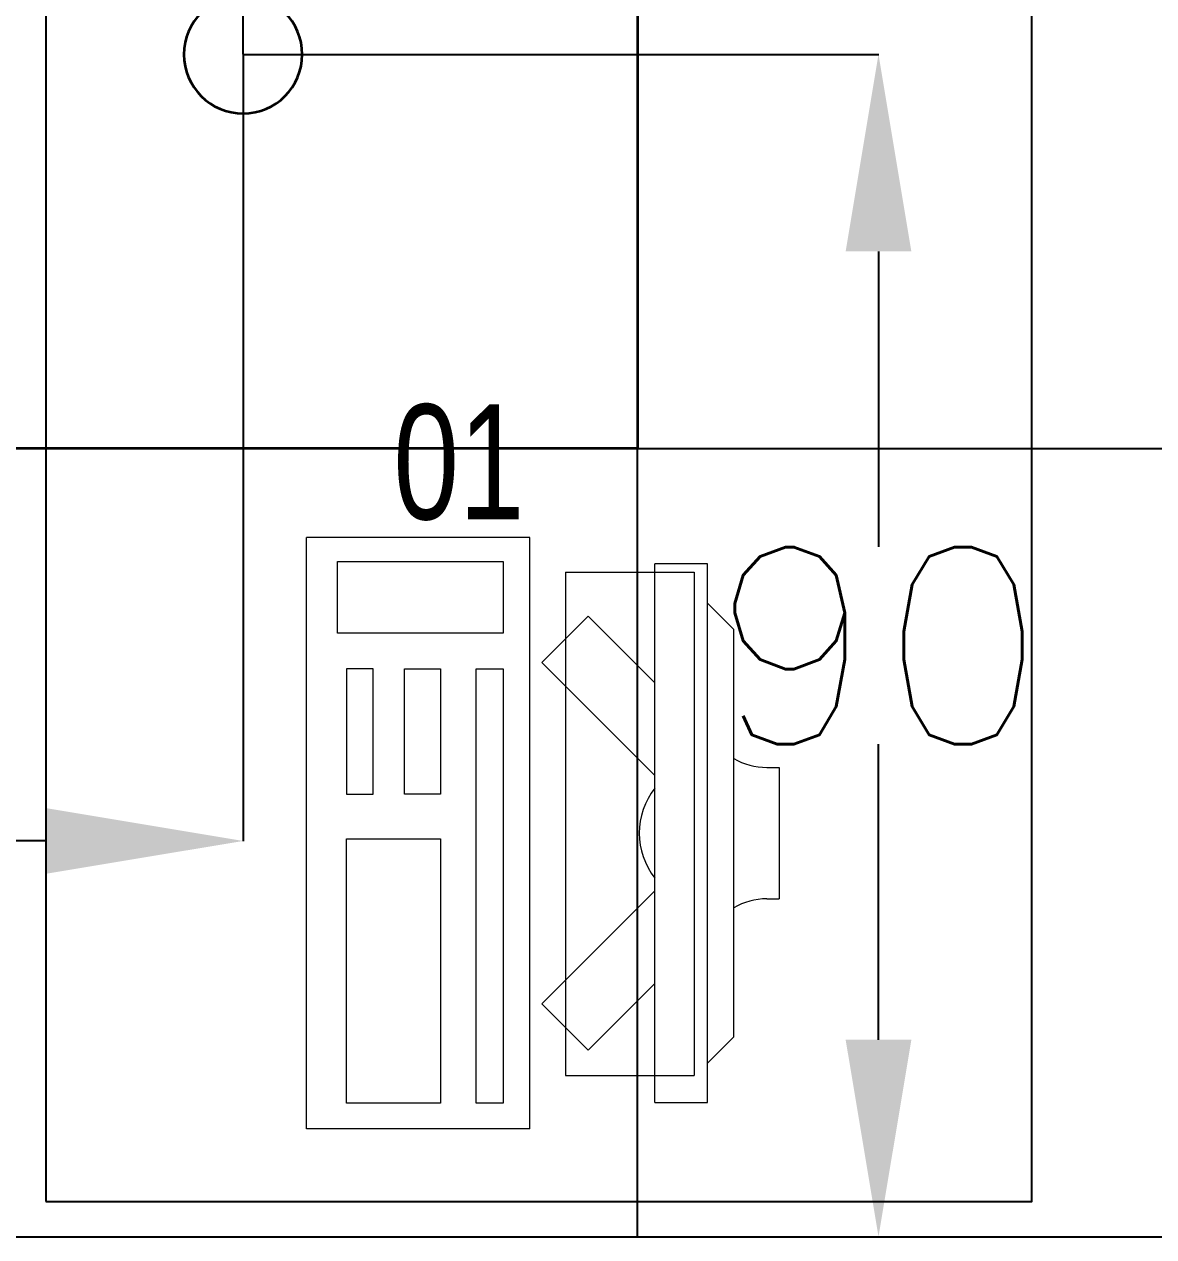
# Model space of a CAD drawing. Extents: x -12260 to 57327, y -29287 to 19916.
# Drawn here: x 30210 to 31069, y -6810 to -5887 of the extents above; entities that cross this region are included whole.
import ezdxf
from ezdxf.enums import TextEntityAlignment as Align

# ---------------------------------------------------------------- set-up
doc = ezdxf.new("R2010")
doc.units = 0
doc.header["$LTSCALE"] = 0.25
doc.linetypes.add('DASHDOT', pattern=[25.4, 12.7, -6.35, 0, -6.35])
for name, color, linetype, lineweight in [('01-First Floor$0$72_EGR_EQP_TAG', 142, 'Continuous', 5), ('01-First Floor$0$LOADING', 253, 'Continuous', 5), ('01-First Floor$0$Walls', 251, 'Continuous', 5), ('E-DIM', 6, 'Continuous', 18), ('E-LITE-CIRC-NUMB', 6, 'Continuous', 25), ('E-LITE-CLNG', 150, 'Continuous', 35), ('E-LITE-CLNG-CNDT', 6, 'DASHDOT', 35), ('E-LITE-CTRL', 6, 'Continuous', 25), ('E-LITE-IDEN', 6, 'Continuous', 25)]:
    doc.layers.add(name, color=color, linetype=linetype, lineweight=lineweight)
doc.layers.add('01-First Floor$0$FALSE CEILING', color=251, linetype='Continuous')
doc.styles.add('01-First Floor$0$X3G_ENTITY_257CFD', font='swisscl.ttf', dxfattribs={"height": 200})
doc.styles.add('DC_SIMPLEX', font='SIMPLEX.shx', dxfattribs={"width": 0.7})
doc.styles.get("Standard").update_dxf_attribs({"font": 'romans.shx'})
doc.dimstyles.get("Standard").update_dxf_attribs({"dimtxt": 150, "dimasz": 150, "dimexe": 0.18, "dimexo": 0.0625, "dimgap": 0.09, "dimtad": 0, "dimtih": 1, "dimtoh": 1, "dimdec": 0, "dimlfac": 0.1, "dimzin": 0, "dimdsep": 46, "dimtxsty": 'Standard', "dimcen": 0.09, "dimclrd": 6, "dimadec": 0, "dimazin": 0, "dimtfac": 1, "dimtdec": 0, "dimtofl": 0, "dimtmove": 0, "dimatfit": 3, "dimfxl": 1, "dimtolj": 1, "dimtzin": 0, "dimarcsym": 0})

# ---------------------------------------------------------------- blocks, each defined once
blk = doc.blocks.new('01-First Floor$0$ITCWLS1-P')
at = {"layer": '01-First Floor$0$LOADING'}
for p, q in [((-0.17, 0.45), (-0.17, 0)), ((-0.17, 0.45), (0, 0.45)), ((0, 0.45), (0, 0)), ((-0.26509, 0.43, 0), (-0.30509, 0.43, 0)), ((-0.30509, 0.43, 0), (-0.30509, 0.02, 0)), ((-0.26509, 0.43, 0), (-0.26509, 0.02, 0)), ((-0.14957, 0.43047), (-0.12914, 0.43047)), ((-0.12914, 0.43047), (-0.12914, 0.40893)), ((-0.197, 0.40939), (-0.295, 0.40939)), ((-0.295, 0.02639), (-0.295, 0.40939)), ((-0.197, 0.02639), (-0.197, 0.40939)), ((-0.32509, 0.38, 0), (-0.30509, 0.4, 0)), ((-0.32509, 0.38, 0), (-0.32509, 0.07, 0)), ((-0.35032, 0.275), (-0.35961, 0.275)), ((-0.35961, 0.175), (-0.35961, 0.275)), ((-0.35032, 0.175), (-0.35961, 0.175)), ((-0.32509, 0.07, 0), (-0.30509, 0.05, 0)), ((-0.30509, 0.02, 0), (-0.26509, 0.02, 0)), ((-0.197, 0.02639), (-0.295, 0.02639)), ((-0.17, 0), (0, 0))]:
    blk.add_line(p, q, dxfattribs=at)
at = {"layer": '01-First Floor$0$LOADING', "extrusion": (2.48281e-10, 3.18408e-10, -1)}
for p, q in [((-0.26509, 0.33952), (-0.21443, 0.39019)), ((-0.17907, 0.35483), (-0.21443, 0.39019)), ((-0.26509, 0.26881), (-0.17907, 0.35483))]:
    blk.add_line(p, q, dxfattribs=at)
at = {"layer": '01-First Floor$0$LOADING', "extrusion": (2.48281e-10, -3.18408e-10, -1)}
for p, q in [((-0.26509, 0.18119), (-0.17907, 0.09517)), ((-0.26509, 0.11048), (-0.21443, 0.05981)), ((-0.17907, 0.09517), (-0.21443, 0.05981))]:
    blk.add_line(p, q, dxfattribs=at)
at = {"layer": '01-First Floor$0$LOADING'}
for points in [[(-0.12914, 0.40893), (-0.12914, 0.09996), (-0.14957, 0.09996), (-0.14957, 0.43047)], [(-0.14957, 0.09997), (-0.14957, 0.09997), (-0.14957, 0.09997), (-0.14957, 0.09997), (-0.14957, 0.09997), (-0.14957, 0.09997), (-0.14957, 0.09997), (-0.14957, 0.09997), (-0.14957, 0.09997)], [(-0.14957, 0.09997), (-0.14957, 0.09997), (-0.14957, 0.09997), (-0.14957, 0.09997), (-0.14957, 0.09997), (-0.14957, 0.09997), (-0.14957, 0.09997), (-0.14957, 0.09997), (-0.14957, 0.09997), (-0.14957, 0.09997), (-0.14957, 0.09997), (-0.14957, 0.09997), (-0.14957, 0.09997), (-0.14957, 0.09997), (-0.14957, 0.09997), (-0.14957, 0.09997), (-0.14957, 0.09997), (-0.14957, 0.09997)], [(-0.14957, 0.09996), (-0.14957, 0.09996), (-0.14957, 0.09996), (-0.14957, 0.09996), (-0.14957, 0.09996), (-0.14957, 0.09996), (-0.14957, 0.09996), (-0.14957, 0.09996), (-0.14957, 0.09996), (-0.14957, 0.09996)], [(-0.14957, 0.09996), (-0.14957, 0.09996), (-0.14957, 0.09996), (-0.14957, 0.09996), (-0.14957, 0.09996), (-0.14957, 0.09996), (-0.14957, 0.09996)], [(-0.14957, 0.09997), (-0.14957, 0.09997), (-0.14957, 0.09997), (-0.14957, 0.09997), (-0.14957, 0.09997), (-0.14957, 0.09997), (-0.14957, 0.09997), (-0.14957, 0.09997), (-0.14957, 0.09997), (-0.14957, 0.09997)], [(-0.14957, 0.09997), (-0.14957, 0.09997), (-0.14957, 0.09997), (-0.14957, 0.09997), (-0.14957, 0.09997), (-0.14957, 0.09997), (-0.14957, 0.09997), (-0.14957, 0.09997), (-0.14957, 0.09997), (-0.14957, 0.09997), (-0.14957, 0.09997), (-0.14957, 0.09997), (-0.14957, 0.09997), (-0.14957, 0.09997), (-0.14957, 0.09997)], [(-0.14957, 0.09997), (-0.14957, 0.09997), (-0.14957, 0.09997), (-0.14957, 0.09997), (-0.14957, 0.09997), (-0.14957, 0.09997), (-0.14957, 0.09997), (-0.14957, 0.09997), (-0.14957, 0.09997), (-0.14957, 0.09997)], [(-0.14957, 0.09997), (-0.14957, 0.09997), (-0.14957, 0.09997), (-0.14957, 0.09997), (-0.14957, 0.09997), (-0.14957, 0.09997), (-0.14957, 0.09997), (-0.14957, 0.09997), (-0.14957, 0.09997), (-0.14957, 0.09997)], [(-0.14957, 0.09996), (-0.14957, 0.09996), (-0.14957, 0.09996), (-0.14957, 0.09996), (-0.14957, 0.09996), (-0.14957, 0.09996), (-0.14957, 0.09996), (-0.14957, 0.09996), (-0.14957, 0.09996), (-0.14957, 0.09996), (-0.14957, 0.09996), (-0.14957, 0.09996), (-0.14957, 0.09996), (-0.14957, 0.09996), (-0.14957, 0.09996), (-0.14957, 0.09996), (-0.14957, 0.09996), (-0.14957, 0.09996), (-0.14957, 0.09997), (-0.14957, 0.09997), (-0.14957, 0.09997), (-0.14957, 0.09997), (-0.14957, 0.09997), (-0.14957, 0.09997), (-0.14957, 0.09997), (-0.14957, 0.09997), (-0.14957, 0.09997), (-0.14957, 0.09997), (-0.14957, 0.09997), (-0.14957, 0.09997), (-0.14957, 0.09997), (-0.14957, 0.09997), (-0.14956, 0.09997), (-0.14956, 0.09997), (-0.14956, 0.09997), (-0.14956, 0.09996), (-0.14956, 0.09996), (-0.14956, 0.09996), (-0.14956, 0.09996), (-0.14956, 0.09996), (-0.14956, 0.09996), (-0.14956, 0.09996), (-0.14956, 0.09996), (-0.14956, 0.09996), (-0.14956, 0.09996), (-0.14956, 0.09996), (-0.14956, 0.09996), (-0.14956, 0.09996), (-0.14957, 0.09996), (-0.14957, 0.09996), (-0.14957, 0.09996), (-0.14957, 0.09996), (-0.14957, 0.09996), (-0.14957, 0.09996)], [(-0.14957, 0.09996), (-0.14957, 0.09996), (-0.14957, 0.09996), (-0.14957, 0.09996), (-0.14957, 0.09996), (-0.14957, 0.09996), (-0.14957, 0.09996), (-0.14957, 0.09996), (-0.14957, 0.09996), (-0.14957, 0.09996), (-0.14957, 0.09997), (-0.14957, 0.09997), (-0.14957, 0.09997), (-0.14957, 0.09996), (-0.14957, 0.09996), (-0.14957, 0.09996), (-0.14957, 0.09996), (-0.14957, 0.09996), (-0.14957, 0.09996), (-0.14957, 0.09997), (-0.14957, 0.09997), (-0.14957, 0.09997), (-0.14957, 0.09997), (-0.14957, 0.09997), (-0.14957, 0.09997), (-0.14957, 0.09997), (-0.14957, 0.09997), (-0.14957, 0.09997), (-0.14957, 0.09997), (-0.14957, 0.09997), (-0.14957, 0.09997), (-0.14957, 0.09997), (-0.14957, 0.09997), (-0.14957, 0.09997), (-0.14957, 0.09997), (-0.14957, 0.09997), (-0.14957, 0.09997), (-0.14957, 0.09997), (-0.14957, 0.09997), (-0.14957, 0.09997), (-0.14957, 0.09997), (-0.14957, 0.09997), (-0.14957, 0.09997), (-0.14957, 0.09997), (-0.14957, 0.09997), (-0.14957, 0.09997), (-0.14957, 0.09997), (-0.14957, 0.09997), (-0.14957, 0.09997), (-0.14957, 0.09997), (-0.14957, 0.09997), (-0.14957, 0.09997), (-0.14957, 0.09997), (-0.14957, 0.09997), (-0.14957, 0.09997), (-0.14957, 0.09997), (-0.14957, 0.09997), (-0.14957, 0.09997), (-0.14957, 0.09997), (-0.14957, 0.09997), (-0.14957, 0.09997), (-0.14957, 0.09997), (-0.14957, 0.09997), (-0.14957, 0.09997), (-0.14957, 0.09997), (-0.14957, 0.09997), (-0.14957, 0.09997), (-0.14957, 0.09997), (-0.14957, 0.09997), (-0.14957, 0.09997), (-0.14957, 0.09997), (-0.14957, 0.09997), (-0.14957, 0.09997), (-0.14957, 0.09997), (-0.14957, 0.09997), (-0.14957, 0.09997), (-0.14957, 0.09997), (-0.14957, 0.09997), (-0.14957, 0.09997), (-0.14957, 0.09997), (-0.14956, 0.09997), (-0.14957, 0.09997), (-0.14957, 0.09997), (-0.14957, 0.09997), (-0.14957, 0.09997), (-0.14956, 0.09997), (-0.14957, 0.09997), (-0.14957, 0.09997), (-0.14957, 0.09997), (-0.14957, 0.09997), (-0.14957, 0.09997), (-0.14957, 0.09997), (-0.14957, 0.09997), (-0.14957, 0.09997), (-0.14957, 0.09997), (-0.14957, 0.09997), (-0.14956, 0.09997), (-0.14957, 0.09996), (-0.14957, 0.09996), (-0.14957, 0.09996), (-0.14956, 0.09996), (-0.14957, 0.09996), (-0.14957, 0.09996), (-0.14957, 0.09996), (-0.14957, 0.09996), (-0.14957, 0.09996), (-0.14957, 0.09996), (-0.14957, 0.09996), (-0.14957, 0.09996), (-0.14957, 0.09996), (-0.14957, 0.09996)], [(-0.14957, 0.09996), (-0.14957, 0.09996), (-0.14957, 0.09996), (-0.14957, 0.09996), (-0.14957, 0.09996), (-0.14957, 0.09996), (-0.14957, 0.09996), (-0.14957, 0.09996)], [(-0.14957, 0.09996), (-0.14957, 0.09996), (-0.14957, 0.09996), (-0.14957, 0.09996), (-0.14957, 0.09996), (-0.14957, 0.09996), (-0.14957, 0.09996), (-0.14957, 0.09996), (-0.14957, 0.09996), (-0.14957, 0.09996), (-0.14957, 0.09996), (-0.14957, 0.09996), (-0.14957, 0.09996), (-0.14957, 0.09996), (-0.14957, 0.09996), (-0.14957, 0.09996), (-0.14957, 0.09996), (-0.14957, 0.09996), (-0.14957, 0.09996), (-0.14957, 0.09996), (-0.14957, 0.09996), (-0.14957, 0.09996), (-0.14957, 0.09996), (-0.14957, 0.09996), (-0.14957, 0.09996), (-0.14957, 0.09996), (-0.14957, 0.09996), (-0.14957, 0.09996), (-0.14957, 0.09996), (-0.14957, 0.09996), (-0.14957, 0.09996), (-0.14957, 0.09996), (-0.14957, 0.09996), (-0.14957, 0.09996), (-0.14957, 0.09996), (-0.14957, 0.09996), (-0.14957, 0.09996), (-0.14957, 0.09996), (-0.14957, 0.09996), (-0.14957, 0.09996), (-0.14957, 0.09996), (-0.14957, 0.09996), (-0.14957, 0.09996), (-0.14957, 0.09996), (-0.14957, 0.09996), (-0.14957, 0.09996), (-0.14957, 0.09996), (-0.14957, 0.09996), (-0.14956, 0.09996), (-0.14956, 0.09996), (-0.14956, 0.09996), (-0.14956, 0.09996), (-0.14957, 0.09996), (-0.14957, 0.09996), (-0.14957, 0.09996), (-0.14957, 0.09996), (-0.14957, 0.09996), (-0.14957, 0.09996), (-0.14956, 0.09996), (-0.14957, 0.09996), (-0.14957, 0.09996), (-0.14957, 0.09996), (-0.14957, 0.09996), (-0.14957, 0.09996), (-0.14957, 0.09996), (-0.14957, 0.09996), (-0.14957, 0.09996), (-0.14957, 0.09996), (-0.14957, 0.09996), (-0.14956, 0.09996), (-0.14956, 0.09996), (-0.14957, 0.09996), (-0.14957, 0.09996), (-0.14957, 0.09996), (-0.14957, 0.09996), (-0.14957, 0.09996), (-0.14957, 0.09996), (-0.14957, 0.09996), (-0.14957, 0.09996), (-0.14957, 0.09996), (-0.14957, 0.09996), (-0.14957, 0.09996), (-0.14957, 0.09996), (-0.14957, 0.09996), (-0.14957, 0.09996), (-0.14957, 0.09996), (-0.14957, 0.09996), (-0.14957, 0.09996), (-0.14957, 0.09996)], [(-0.14957, 0.09996), (-0.14957, 0.09996), (-0.14957, 0.09996), (-0.14957, 0.09996), (-0.14957, 0.09996), (-0.14957, 0.09996), (-0.14957, 0.09996), (-0.14957, 0.09996), (-0.14957, 0.09996), (-0.14957, 0.09996), (-0.14957, 0.09996), (-0.14957, 0.09996)], [(-0.14957, 0.09996), (-0.14957, 0.09996), (-0.14956, 0.09996), (-0.14956, 0.09996), (-0.14956, 0.09996), (-0.14956, 0.09996), (-0.14957, 0.09996)], [(-0.14957, 0.09996), (-0.14957, 0.09996), (-0.14957, 0.09996), (-0.14957, 0.09996), (-0.14957, 0.09996), (-0.14957, 0.09996), (-0.14957, 0.09996), (-0.14957, 0.09996), (-0.14957, 0.09996), (-0.14956, 0.09996), (-0.14956, 0.09996), (-0.14956, 0.09996), (-0.14956, 0.09996), (-0.14956, 0.09996), (-0.14956, 0.09996), (-0.14956, 0.09996), (-0.14957, 0.09996)]]:
    blk.add_lwpolyline(points, dxfattribs=at)
for points in [[(-0.1019, 0.43047), (-0.03039, 0.43047), (-0.03039, 0.22944), (-0.1019, 0.22944)], [(-0.1019, 0.19536), (-0.07466, 0.19536), (-0.07466, 0.09996), (-0.1019, 0.09996)], [(-0.03039, 0.19536), (-0.05082, 0.19536), (-0.05082, 0.09996), (-0.03039, 0.09996)], [(-0.14956, 0.09996), (-0.14956, 0.09996), (-0.14956, 0.09996), (-0.14956, 0.09996), (-0.14956, 0.09996), (-0.14956, 0.09996), (-0.14956, 0.09996), (-0.14956, 0.09996), (-0.14957, 0.09996), (-0.14957, 0.09996), (-0.14957, 0.09996), (-0.14957, 0.09996), (-0.14957, 0.09996), (-0.14957, 0.09996), (-0.14957, 0.09996), (-0.14957, 0.09996), (-0.14957, 0.09996), (-0.14957, 0.09996), (-0.14957, 0.09996), (-0.14957, 0.09996), (-0.14957, 0.09996), (-0.14957, 0.09996), (-0.14957, 0.09996), (-0.14957, 0.09996), (-0.14957, 0.09996), (-0.14957, 0.09996), (-0.14957, 0.09996), (-0.14957, 0.09996), (-0.14957, 0.09996), (-0.14957, 0.09996), (-0.14957, 0.09996), (-0.14957, 0.09996), (-0.14957, 0.09996), (-0.14957, 0.09996), (-0.14957, 0.09996), (-0.14957, 0.09996), (-0.14957, 0.09996), (-0.14957, 0.09996), (-0.14957, 0.09996), (-0.14957, 0.09996), (-0.14957, 0.09996), (-0.14957, 0.09996), (-0.14957, 0.09996), (-0.14957, 0.09996), (-0.14957, 0.09996), (-0.14957, 0.09996), (-0.14957, 0.09996), (-0.14957, 0.09996), (-0.14957, 0.09996), (-0.14957, 0.09996), (-0.14957, 0.09996), (-0.14957, 0.09996), (-0.14957, 0.09996), (-0.14957, 0.09996), (-0.14957, 0.09996), (-0.14957, 0.09996), (-0.14957, 0.09996), (-0.14956, 0.09996), (-0.14956, 0.09996), (-0.14956, 0.09996), (-0.14956, 0.09996), (-0.14956, 0.09996), (-0.14956, 0.09996), (-0.14956, 0.09996), (-0.14956, 0.09996), (-0.14956, 0.09996), (-0.14956, 0.09996), (-0.14956, 0.09996), (-0.14956, 0.09996), (-0.14956, 0.09996), (-0.14956, 0.09996), (-0.14956, 0.09996), (-0.14956, 0.09996), (-0.14956, 0.09996), (-0.14956, 0.09996), (-0.14956, 0.09996), (-0.14956, 0.09996), (-0.14956, 0.09996), (-0.14956, 0.09996), (-0.14956, 0.09996), (-0.14956, 0.09996), (-0.14956, 0.09996), (-0.14956, 0.09996), (-0.14956, 0.09996), (-0.14956, 0.09996), (-0.14956, 0.09996), (-0.14956, 0.09996), (-0.14956, 0.09996), (-0.14956, 0.09996), (-0.14957, 0.09996), (-0.14957, 0.09996), (-0.14957, 0.09996), (-0.14957, 0.09996), (-0.14957, 0.09996), (-0.14957, 0.09996), (-0.14957, 0.09996), (-0.14957, 0.09996), (-0.14957, 0.09996), (-0.14957, 0.09996), (-0.14957, 0.09996), (-0.14957, 0.09996), (-0.14957, 0.09996), (-0.14957, 0.09996), (-0.14957, 0.09996), (-0.14957, 0.09996), (-0.14957, 0.09996), (-0.14957, 0.09996), (-0.14957, 0.09996), (-0.14957, 0.09996), (-0.14957, 0.09996), (-0.14957, 0.09996), (-0.14957, 0.09996), (-0.14957, 0.09996), (-0.14957, 0.09996), (-0.14957, 0.09996), (-0.14957, 0.09996), (-0.14957, 0.09996), (-0.14957, 0.09996), (-0.14957, 0.09996), (-0.14957, 0.09996), (-0.14957, 0.09996), (-0.14957, 0.09996), (-0.14957, 0.09996), (-0.14957, 0.09996), (-0.14957, 0.09996), (-0.14957, 0.09996), (-0.14957, 0.09996), (-0.14957, 0.09996), (-0.14957, 0.09996), (-0.14957, 0.09996), (-0.14957, 0.09996), (-0.14957, 0.09996), (-0.14957, 0.09996), (-0.14957, 0.09996), (-0.14957, 0.09996), (-0.14957, 0.09996), (-0.14957, 0.09996), (-0.14957, 0.09996), (-0.14957, 0.09996), (-0.14957, 0.09996), (-0.14957, 0.09996), (-0.14957, 0.09996), (-0.14957, 0.09996), (-0.14957, 0.09996), (-0.14957, 0.09996), (-0.14957, 0.09996), (-0.14957, 0.09996), (-0.14957, 0.09996), (-0.14957, 0.09996), (-0.14957, 0.09996), (-0.14957, 0.09996), (-0.14957, 0.09996), (-0.14957, 0.09996), (-0.14957, 0.09996), (-0.14956, 0.09996), (-0.14956, 0.09996), (-0.14956, 0.09996), (-0.14956, 0.09996), (-0.14956, 0.09996), (-0.14956, 0.09996), (-0.14956, 0.09996), (-0.14956, 0.09996), (-0.14956, 0.09996), (-0.14956, 0.09996), (-0.14956, 0.09996), (-0.14956, 0.09996), (-0.14956, 0.09996), (-0.14956, 0.09996), (-0.14956, 0.09996), (-0.14956, 0.09996), (-0.14956, 0.09996), (-0.14956, 0.09996), (-0.14956, 0.09996), (-0.14956, 0.09996), (-0.14956, 0.09996), (-0.14956, 0.09996), (-0.14956, 0.09996), (-0.14956, 0.09996), (-0.14956, 0.09996), (-0.14956, 0.09996), (-0.14956, 0.09996), (-0.14956, 0.09996), (-0.14956, 0.09996), (-0.14956, 0.09996), (-0.14956, 0.09996), (-0.14956, 0.09996), (-0.14956, 0.09996), (-0.14956, 0.09996), (-0.14956, 0.09996), (-0.14956, 0.09996), (-0.14956, 0.09996), (-0.14956, 0.09996), (-0.14956, 0.09996), (-0.14956, 0.09996), (-0.14956, 0.09996), (-0.14956, 0.09996), (-0.14956, 0.09996), (-0.14956, 0.09996), (-0.14956, 0.09996), (-0.14956, 0.09996), (-0.14956, 0.09996), (-0.14957, 0.09996), (-0.14957, 0.09996), (-0.14957, 0.09996), (-0.14957, 0.09996), (-0.14957, 0.09996), (-0.14957, 0.09996), (-0.14957, 0.09996), (-0.14957, 0.09996), (-0.14957, 0.09996), (-0.14957, 0.09996), (-0.14957, 0.09996), (-0.14957, 0.09996), (-0.14957, 0.09996), (-0.14957, 0.09996), (-0.14957, 0.09996), (-0.14957, 0.09996), (-0.14957, 0.09996), (-0.14957, 0.09996), (-0.14957, 0.09996), (-0.14957, 0.09996), (-0.14957, 0.09996), (-0.14957, 0.09996), (-0.14957, 0.09996), (-0.14957, 0.09996), (-0.14957, 0.09996), (-0.14957, 0.09996), (-0.14957, 0.09996), (-0.14957, 0.09996), (-0.14957, 0.09996), (-0.14957, 0.09996), (-0.14957, 0.09996), (-0.14957, 0.09996), (-0.14957, 0.09996), (-0.14957, 0.09996), (-0.14956, 0.09996), (-0.14956, 0.09996), (-0.14956, 0.09996), (-0.14956, 0.09996), (-0.14956, 0.09996), (-0.14956, 0.09996), (-0.14956, 0.09996), (-0.14956, 0.09996), (-0.14956, 0.09996), (-0.14956, 0.09996), (-0.14956, 0.09996), (-0.14956, 0.09996), (-0.14956, 0.09996), (-0.14956, 0.09996), (-0.14956, 0.09996), (-0.14956, 0.09996), (-0.14956, 0.09996), (-0.14956, 0.09996), (-0.14956, 0.09996), (-0.14956, 0.09996), (-0.14956, 0.09996), (-0.14956, 0.09996), (-0.14956, 0.09996), (-0.14956, 0.09996), (-0.14956, 0.09996), (-0.14956, 0.09996), (-0.14956, 0.09996), (-0.14956, 0.09996), (-0.14956, 0.09996), (-0.14956, 0.09996), (-0.14956, 0.09996), (-0.14956, 0.09996), (-0.14956, 0.09996), (-0.14956, 0.09996), (-0.14956, 0.09996), (-0.14956, 0.09996), (-0.14956, 0.09996), (-0.14956, 0.09996), (-0.14956, 0.09996), (-0.14956, 0.09996), (-0.14956, 0.09996), (-0.14956, 0.09996)], [(-0.14957, 0.09996), (-0.14957, 0.09996), (-0.14957, 0.09996), (-0.14957, 0.09996), (-0.14957, 0.09996), (-0.14957, 0.09996), (-0.14957, 0.09996), (-0.14957, 0.09996), (-0.14957, 0.09996), (-0.14957, 0.09996), (-0.14957, 0.09996), (-0.14957, 0.09996), (-0.14957, 0.09996), (-0.14957, 0.09996), (-0.14957, 0.09996), (-0.14957, 0.09996), (-0.14957, 0.09996), (-0.14957, 0.09996), (-0.14957, 0.09996), (-0.14957, 0.09996), (-0.14957, 0.09996), (-0.14957, 0.09996), (-0.14957, 0.09996), (-0.14957, 0.09996), (-0.14957, 0.09996), (-0.14957, 0.09996), (-0.14957, 0.09996), (-0.14957, 0.09996), (-0.14957, 0.09996), (-0.14957, 0.09996), (-0.14957, 0.09996), (-0.14957, 0.09996), (-0.14957, 0.09996), (-0.14957, 0.09996), (-0.14957, 0.09996), (-0.14957, 0.09996), (-0.14957, 0.09996), (-0.14957, 0.09996), (-0.14957, 0.09996), (-0.14957, 0.09996), (-0.14957, 0.09996), (-0.14957, 0.09996), (-0.14957, 0.09996), (-0.14957, 0.09996), (-0.14957, 0.09996), (-0.14957, 0.09996), (-0.14957, 0.09996), (-0.14957, 0.09996), (-0.14957, 0.09996), (-0.14957, 0.09996), (-0.14957, 0.09996), (-0.14957, 0.09996), (-0.14957, 0.09996), (-0.14957, 0.09996), (-0.14957, 0.09996), (-0.14957, 0.09996), (-0.14957, 0.09996), (-0.14957, 0.09996), (-0.14957, 0.09996), (-0.14957, 0.09996), (-0.14957, 0.09996), (-0.14957, 0.09996), (-0.14957, 0.09996), (-0.14957, 0.09996), (-0.14957, 0.09996), (-0.14957, 0.09996), (-0.14957, 0.09996), (-0.14957, 0.09996), (-0.14957, 0.09996), (-0.14957, 0.09996), (-0.14957, 0.09996), (-0.14957, 0.09996), (-0.14957, 0.09996), (-0.14957, 0.09996), (-0.14957, 0.09996), (-0.14957, 0.09996), (-0.14957, 0.09996), (-0.14957, 0.09996), (-0.14957, 0.09996), (-0.14957, 0.09996), (-0.14957, 0.09996), (-0.14957, 0.09996), (-0.14957, 0.09996), (-0.14957, 0.09996), (-0.14957, 0.09996), (-0.14957, 0.09996), (-0.14957, 0.09996), (-0.14957, 0.09996), (-0.14957, 0.09996), (-0.14957, 0.09996), (-0.14957, 0.09996), (-0.14957, 0.09996), (-0.14957, 0.09996), (-0.14957, 0.09996), (-0.14957, 0.09996), (-0.14957, 0.09996), (-0.14957, 0.09996), (-0.14957, 0.09996), (-0.14957, 0.09996), (-0.14957, 0.09996), (-0.14957, 0.09996), (-0.14957, 0.09996), (-0.14957, 0.09996), (-0.14957, 0.09996), (-0.14957, 0.09996), (-0.14957, 0.09996), (-0.14957, 0.09996), (-0.14957, 0.09996), (-0.14957, 0.09996), (-0.14957, 0.09996), (-0.14957, 0.09996), (-0.14957, 0.09996), (-0.14957, 0.09996), (-0.14957, 0.09996), (-0.14957, 0.09996), (-0.14957, 0.09996), (-0.14957, 0.09996), (-0.14957, 0.09996), (-0.14957, 0.09996), (-0.14957, 0.09996), (-0.14957, 0.09996), (-0.14957, 0.09996), (-0.14957, 0.09996), (-0.14957, 0.09996), (-0.14957, 0.09996), (-0.14957, 0.09996), (-0.14957, 0.09996), (-0.14957, 0.09996), (-0.14957, 0.09996), (-0.14957, 0.09996), (-0.14957, 0.09996), (-0.14957, 0.09996), (-0.14957, 0.09996), (-0.14957, 0.09996), (-0.14957, 0.09996), (-0.14957, 0.09996), (-0.14957, 0.09996), (-0.14957, 0.09996), (-0.14957, 0.09996), (-0.14957, 0.09996), (-0.14957, 0.09996), (-0.14957, 0.09996), (-0.14957, 0.09996), (-0.14957, 0.09996), (-0.14957, 0.09996), (-0.14957, 0.09996), (-0.14957, 0.09996), (-0.14957, 0.09996), (-0.14957, 0.09996), (-0.14957, 0.09996), (-0.14957, 0.09996), (-0.14957, 0.09996), (-0.14957, 0.09996), (-0.14957, 0.09996), (-0.14957, 0.09996), (-0.14957, 0.09996), (-0.14957, 0.09996), (-0.14957, 0.09996), (-0.14957, 0.09996), (-0.14957, 0.09996), (-0.14957, 0.09996), (-0.14957, 0.09996), (-0.14957, 0.09996), (-0.14957, 0.09996), (-0.14957, 0.09996), (-0.14957, 0.09996), (-0.14957, 0.09996), (-0.14957, 0.09996), (-0.14957, 0.09996), (-0.14957, 0.09996), (-0.14957, 0.09996), (-0.14957, 0.09996), (-0.14957, 0.09996), (-0.14957, 0.09996), (-0.14957, 0.09996), (-0.14957, 0.09996), (-0.14957, 0.09996), (-0.14957, 0.09996), (-0.14957, 0.09996), (-0.14957, 0.09996), (-0.14957, 0.09996), (-0.14957, 0.09996), (-0.14957, 0.09996), (-0.14957, 0.09996), (-0.14957, 0.09996), (-0.14957, 0.09996), (-0.14957, 0.09996), (-0.14957, 0.09996), (-0.14957, 0.09996), (-0.14957, 0.09996), (-0.14957, 0.09996), (-0.14957, 0.09996), (-0.14957, 0.09996), (-0.14957, 0.09996), (-0.14957, 0.09996), (-0.14957, 0.09996), (-0.14957, 0.09996), (-0.14957, 0.09996), (-0.14957, 0.09996), (-0.14957, 0.09996), (-0.14957, 0.09996), (-0.14957, 0.09996), (-0.14957, 0.09996), (-0.14957, 0.09996), (-0.14957, 0.09996), (-0.14957, 0.09996), (-0.14957, 0.09996), (-0.14957, 0.09996), (-0.14957, 0.09996), (-0.14957, 0.09996), (-0.14957, 0.09996), (-0.14957, 0.09996), (-0.14957, 0.09996), (-0.14957, 0.09996)], [(-0.14957, 0.09996), (-0.14957, 0.09996), (-0.14957, 0.09996), (-0.14957, 0.09996), (-0.14957, 0.09996), (-0.14957, 0.09996), (-0.14957, 0.09996), (-0.14957, 0.09996), (-0.14957, 0.09996), (-0.14957, 0.09996), (-0.14957, 0.09996), (-0.14957, 0.09996), (-0.14957, 0.09996), (-0.14957, 0.09996), (-0.14957, 0.09996), (-0.14957, 0.09996), (-0.14957, 0.09996), (-0.14957, 0.09996), (-0.14957, 0.09996), (-0.14957, 0.09996), (-0.14957, 0.09996), (-0.14957, 0.09996), (-0.14957, 0.09996), (-0.14957, 0.09996), (-0.14957, 0.09996), (-0.14957, 0.09996), (-0.14957, 0.09996), (-0.14957, 0.09996), (-0.14957, 0.09996), (-0.14957, 0.09996), (-0.14957, 0.09996), (-0.14957, 0.09996), (-0.14957, 0.09996), (-0.14957, 0.09996), (-0.14957, 0.09996), (-0.14957, 0.09996), (-0.14957, 0.09996), (-0.14957, 0.09996), (-0.14957, 0.09996), (-0.14957, 0.09996), (-0.14957, 0.09996), (-0.14957, 0.09996), (-0.14957, 0.09996), (-0.14957, 0.09996), (-0.14957, 0.09996), (-0.14957, 0.09996), (-0.14957, 0.09996), (-0.14957, 0.09996), (-0.14957, 0.09996), (-0.14957, 0.09996), (-0.14957, 0.09996), (-0.14957, 0.09996), (-0.14957, 0.09996), (-0.14957, 0.09996), (-0.14957, 0.09996), (-0.14957, 0.09996), (-0.14957, 0.09996), (-0.14957, 0.09996), (-0.14957, 0.09996), (-0.14957, 0.09996), (-0.14957, 0.09996), (-0.14957, 0.09996), (-0.14957, 0.09996), (-0.14957, 0.09996), (-0.14957, 0.09996), (-0.14957, 0.09996), (-0.14957, 0.09996), (-0.14957, 0.09996), (-0.14957, 0.09996), (-0.14957, 0.09996), (-0.14957, 0.09996), (-0.14957, 0.09996), (-0.14957, 0.09996), (-0.14957, 0.09996), (-0.14957, 0.09996), (-0.14957, 0.09996), (-0.14957, 0.09996), (-0.14957, 0.09996), (-0.14957, 0.09996), (-0.14957, 0.09996), (-0.14957, 0.09996), (-0.14957, 0.09996), (-0.14957, 0.09996), (-0.14957, 0.09996), (-0.14957, 0.09996), (-0.14957, 0.09996), (-0.14957, 0.09996), (-0.14957, 0.09996), (-0.14957, 0.09996), (-0.14957, 0.09996), (-0.14957, 0.09996), (-0.14957, 0.09996), (-0.14957, 0.09996), (-0.14957, 0.09996), (-0.14957, 0.09996), (-0.14957, 0.09996), (-0.14957, 0.09996), (-0.14957, 0.09996), (-0.14957, 0.09996), (-0.14957, 0.09996), (-0.14957, 0.09996), (-0.14957, 0.09996), (-0.14957, 0.09996), (-0.14957, 0.09996), (-0.14957, 0.09996), (-0.14957, 0.09996), (-0.14957, 0.09996), (-0.14957, 0.09996), (-0.14957, 0.09996), (-0.14957, 0.09996), (-0.14957, 0.09996), (-0.14957, 0.09996), (-0.14957, 0.09996), (-0.14957, 0.09996), (-0.14957, 0.09996), (-0.14957, 0.09996), (-0.14957, 0.09996), (-0.14957, 0.09996), (-0.14957, 0.09996), (-0.14957, 0.09996), (-0.14957, 0.09996), (-0.14957, 0.09996), (-0.14957, 0.09996), (-0.14957, 0.09996), (-0.14957, 0.09996), (-0.14957, 0.09996), (-0.14957, 0.09996), (-0.14957, 0.09996), (-0.14957, 0.09996), (-0.14957, 0.09996), (-0.14957, 0.09996), (-0.14957, 0.09996), (-0.14957, 0.09996), (-0.14957, 0.09996), (-0.14957, 0.09996), (-0.14957, 0.09996), (-0.14957, 0.09996), (-0.14957, 0.09996), (-0.14957, 0.09996), (-0.14957, 0.09996), (-0.14957, 0.09996), (-0.14957, 0.09996), (-0.14957, 0.09996), (-0.14957, 0.09996), (-0.14957, 0.09996), (-0.14957, 0.09996), (-0.14957, 0.09996), (-0.14957, 0.09996), (-0.14957, 0.09996), (-0.14957, 0.09996), (-0.14957, 0.09996), (-0.14957, 0.09996), (-0.14957, 0.09996), (-0.14957, 0.09996), (-0.14957, 0.09996), (-0.14957, 0.09996), (-0.14957, 0.09996), (-0.14957, 0.09996), (-0.14957, 0.09996), (-0.14957, 0.09996), (-0.14957, 0.09996), (-0.14957, 0.09996), (-0.14957, 0.09996), (-0.14957, 0.09996), (-0.14957, 0.09996), (-0.14957, 0.09996), (-0.14957, 0.09996), (-0.14957, 0.09996), (-0.14957, 0.09996), (-0.14957, 0.09996), (-0.14957, 0.09996), (-0.14957, 0.09996), (-0.14957, 0.09996), (-0.14957, 0.09996), (-0.14957, 0.09996), (-0.14957, 0.09996), (-0.14957, 0.09996), (-0.14957, 0.09996), (-0.14957, 0.09996), (-0.14957, 0.09996), (-0.14957, 0.09996), (-0.14957, 0.09996), (-0.14957, 0.09996), (-0.14957, 0.09996), (-0.14957, 0.09996), (-0.14957, 0.09996), (-0.14957, 0.09996), (-0.14957, 0.09996), (-0.14957, 0.09996), (-0.14957, 0.09996), (-0.14957, 0.09996), (-0.14957, 0.09996), (-0.14957, 0.09996), (-0.14957, 0.09996), (-0.14957, 0.09996), (-0.14957, 0.09996), (-0.14957, 0.09996), (-0.14957, 0.09996), (-0.14957, 0.09996), (-0.14957, 0.09996), (-0.14957, 0.09996), (-0.14957, 0.09996), (-0.14957, 0.09996), (-0.14957, 0.09996), (-0.14957, 0.09996), (-0.14957, 0.09996), (-0.14957, 0.09996), (-0.14957, 0.09996), (-0.14957, 0.09996), (-0.14957, 0.09996), (-0.14957, 0.09996), (-0.14957, 0.09996), (-0.14957, 0.09996), (-0.14957, 0.09996), (-0.14957, 0.09996), (-0.14957, 0.09996), (-0.14957, 0.09996), (-0.14957, 0.09996), (-0.14957, 0.09996)], [(-0.14957, 0.0727), (-0.02358, 0.0727), (-0.02358, 0.01818), (-0.14957, 0.01818)]]:
    blk.add_lwpolyline(points, close=True, dxfattribs=at)
for centre, radius, start, end in [((-0.35032, 0.325), 0.05, 270, 300.30934), ((-0.3089, 0.225), 0.05564, 321.94311, 38.05689), ((-0.35032, 0.125), 0.05, 59.69066, 90)]:
    blk.add_arc(centre, radius, start, end, dxfattribs=at)
blk = doc.blocks.new('01-First Floor')
at = {"layer": '01-First Floor$0$FALSE CEILING', "linetype": 'Continuous'}
for p, q in [((30676, -6810), (30676, -2810)), ((29476, -6210), (32976, -6210))]:
    blk.add_line(p, q, dxfattribs=at)
at = {"layer": '01-First Floor$0$FALSE CEILING'}
blk.add_lwpolyline([(29476, -6810), (32976, -6810), (32976, -2810), (29476, -2810)], close=True, dxfattribs=at)
at = {"layer": '01-First Floor$0$FALSE CEILING', "elevation": -0.1}
blk.add_lwpolyline([(30226, -6783.24), (30976, -6783.24), (30976, -5283.24), (30226, -5283.24)], close=True, dxfattribs=at)
at = {"layer": '01-First Floor$0$LOADING', "elevation": -0.1}
blk.add_lwpolyline([(30226, -6783.24), (30976, -6783.24), (30976, -5283.24), (30226, -5283.24)], close=True, dxfattribs=at)
at = {"layer": '01-First Floor$0$Walls'}
blk.add_line((29476, -6810), (31896, -6810), dxfattribs=at)
at = {"layer": '01-First Floor$0$LOADING', "extrusion": (-8.01373e-06, -1.93993e-16, 1), "xscale": 1000.000000000014, "yscale": 1000.000000000014, "zscale": 1000.000000000014, "rotation": 180}
blk.add_blockref('01-First Floor$0$ITCWLS1-P', (30424.14, -6277.77, -0.35), dxfattribs=at)
at = {"layer": '01-First Floor$0$72_EGR_EQP_TAG', "insert": (30540.19, -6176.43, -0.1), "char_height": 87.473, "attachment_point": 2, "style": '01-First Floor$0$X3G_ENTITY_257CFD'}
blk.add_mtext('01', dxfattribs=at)
blk = doc.blocks.new('*U16')
blk.add_lwpolyline([(-300, 300), (-300, -300), (300, -300), (300, 300)], close=True)
blk.add_circle((0, 0), 45)
at = {"layer": 'E-LITE-CIRC-NUMB', "style": 'DC_SIMPLEX', "width": 0.7, "flags": 8}
blk.add_attdef('CIRCUIT', text='', height=200, rotation=0, dxfattribs=at).set_placement((-473.9, 300), align=Align.RIGHT)
at = {"layer": 'E-LITE-CTRL', "style": 'DC_SIMPLEX', "width": 0.7, "flags": 8}
blk.add_attdef('CONTROL', (1118.9, -935), '', height=200, rotation=360, dxfattribs=at)
at = {"layer": 'E-LITE-IDEN', "style": 'DC_SIMPLEX', "width": 0.7, "flags": 8}
blk.add_attdef('TYPE', (460.41, 457.65), '', height=200, rotation=360, dxfattribs=at)
blk = doc.blocks.new('*D147')
at = {"layer": 'Defpoints', "color": 0}
for p in [(30376.01, -5217.21), (28575.99, -5910.01), (30376.01, -5910.01)]:
    blk.add_point(p, dxfattribs=at)
at = {"layer": 'E-DIM', "color": 0, "lineweight": -2, "transparency": 16777216}
for p, q in [((28575.99, -5909.95), (28575.99, -5217.03)), ((30376.01, -5909.95), (30376.01, -5217.03))]:
    blk.add_line(p, q, dxfattribs=at)
at = {"layer": 'E-DIM', "color": 6, "lineweight": -2, "transparency": 16777216}
for p, q in [((28725.99, -5217.21), (29293.77, -5217.21)), ((30226.01, -5217.21), (29658.23, -5217.21))]:
    blk.add_line(p, q, dxfattribs=at)
at = {"layer": 'E-DIM', "color": 6, "transparency": 16777216}
for points in [[(28725.99, -5192.21), (28725.99, -5242.21), (28575.99, -5217.21)], [(30226.01, -5192.21), (30226.01, -5242.21), (30376.01, -5217.21)]]:
    blk.add_solid(points, dxfattribs=at)
at = {"layer": 'E-DIM', "color": 7, "transparency": 16777216, "insert": (29476, -5217.21), "char_height": 150, "attachment_point": 5}
blk.add_mtext('\\A1;180', dxfattribs=at)
blk = doc.blocks.new('*D148')
at = {"layer": 'Defpoints', "color": 0}
for p in [(30376.01, -5910.01), (30376.01, -6810), (30859.34, -6810)]:
    blk.add_point(p, dxfattribs=at)
at = {"layer": 'E-DIM', "color": 0, "lineweight": -2, "transparency": 16777216}
for p, q in [((30376.08, -5910.01), (30859.52, -5910.01)), ((30376.08, -6810), (30859.52, -6810))]:
    blk.add_line(p, q, dxfattribs=at)
at = {"layer": 'E-DIM', "color": 6, "lineweight": -2, "transparency": 16777216}
for p, q in [((30859.34, -6060.01), (30859.34, -6284.92)), ((30859.34, -6660), (30859.34, -6435.1))]:
    blk.add_line(p, q, dxfattribs=at)
at = {"layer": 'E-DIM', "color": 6, "transparency": 16777216}
for points in [[(30834.34, -6060.01), (30884.34, -6060.01), (30859.34, -5910.01)], [(30834.34, -6660), (30884.34, -6660), (30859.34, -6810)]]:
    blk.add_solid(points, dxfattribs=at)
at = {"layer": 'E-DIM', "color": 7, "transparency": 16777216, "insert": (30859.34, -6360.01), "char_height": 150, "attachment_point": 5}
blk.add_mtext('\\A1;90', dxfattribs=at)
blk = doc.blocks.new('*D149')
at = {"layer": 'Defpoints', "color": 0}
for p in [(29476, -5910.01), (30376.01, -5910.01), (29476, -6508.73)]:
    blk.add_point(p, dxfattribs=at)
at = {"layer": 'E-DIM', "color": 0, "lineweight": -2, "transparency": 16777216}
for p, q in [((29476, -5910.08), (29476, -6508.91)), ((30376.01, -5910.08), (30376.01, -6508.91))]:
    blk.add_line(p, q, dxfattribs=at)
at = {"layer": 'E-DIM', "color": 6, "lineweight": -2, "transparency": 16777216}
for p, q in [((29626, -6508.73), (29804.49, -6508.73)), ((30226.01, -6508.73), (30047.52, -6508.73))]:
    blk.add_line(p, q, dxfattribs=at)
at = {"layer": 'E-DIM', "color": 6, "transparency": 16777216}
for points in [[(29626, -6483.73), (29626, -6533.73), (29476, -6508.73)], [(30226.01, -6483.73), (30226.01, -6533.73), (30376.01, -6508.73)]]:
    blk.add_solid(points, dxfattribs=at)
at = {"layer": 'E-DIM', "color": 7, "transparency": 16777216, "insert": (29926.01, -6508.73), "char_height": 150, "attachment_point": 5}
blk.add_mtext('\\A1;90', dxfattribs=at)

msp = doc.modelspace()

# ---------------------------------------------------------------- block references
at = {"layer": 'E-LITE-CLNG'}
ref = msp.add_blockref('*U16', (30376.01, -5910.01), dxfattribs=dict(at, xscale=-1))
ref.add_attrib('TYPE', 'LD1', (30769.5, -5605.52), dxfattribs={"layer": 'E-LITE-IDEN', "height": 200, "rotation": 0, "style": 'DC_SIMPLEX', "width": 0.7, "flags": 8})
at = {"layer": 'E-LITE-CLNG-CNDT'}
msp.add_blockref('01-First Floor', (0, 0), dxfattribs=at)

# ---------------------------------------------------------------- dimensions: what is measured, and where the dimension line sits
at = {"layer": 'E-DIM'}
for base, p1, p2, picture, middle in [((30376.01, -5217.21), (28575.99, -5910.01), (30376.01, -5910.01), '*D147', (29476, -5217.21)), ((29476, -6508.73), (30376.01, -5910.01), (29476, -5910.01), '*D149', (29926.01, -6508.73))]:
    dim = msp.add_linear_dim(base=base, p1=p1, p2=p2, dimstyle='Standard', override={"dimclrt": 7}, dxfattribs=at)
    dim.commit()
    dim.dimension.update_dxf_attribs({"geometry": picture, "text_midpoint": middle})
dim = msp.add_linear_dim(base=(30859.34, -6810), p1=(30376.01, -5910.01), p2=(30376.01, -6810), angle=90, dimstyle='Standard', override={"dimclrt": 7}, dxfattribs=at)
dim.commit()
dim.dimension.update_dxf_attribs({"geometry": '*D148', "text_midpoint": (30859.34, -6360.01)})

doc.saveas('drawing.dxf')
